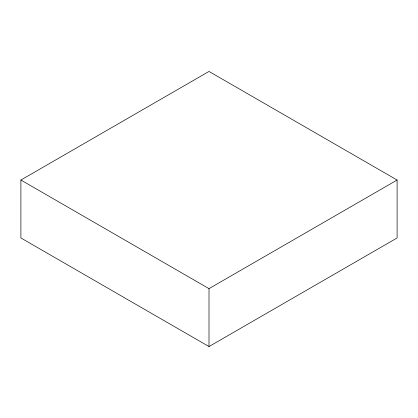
<?xml version="1.0" encoding="UTF-8"?>
<svg xmlns="http://www.w3.org/2000/svg" width="418" height="418" viewBox="0 0 418 418"><rect width="100%" height="100%" fill="white"/><g stroke="black" fill="none" stroke-linecap="round" stroke-linejoin="round"><path stroke-width="0.63" d="M20.9 180.038L209 71.441L397.1 180.038L397.1 237.962L209 346.559L20.9 237.962L20.9 180.038L209 288.639L397.1 180.038M209 288.639L209 346.559"/></g></svg>
